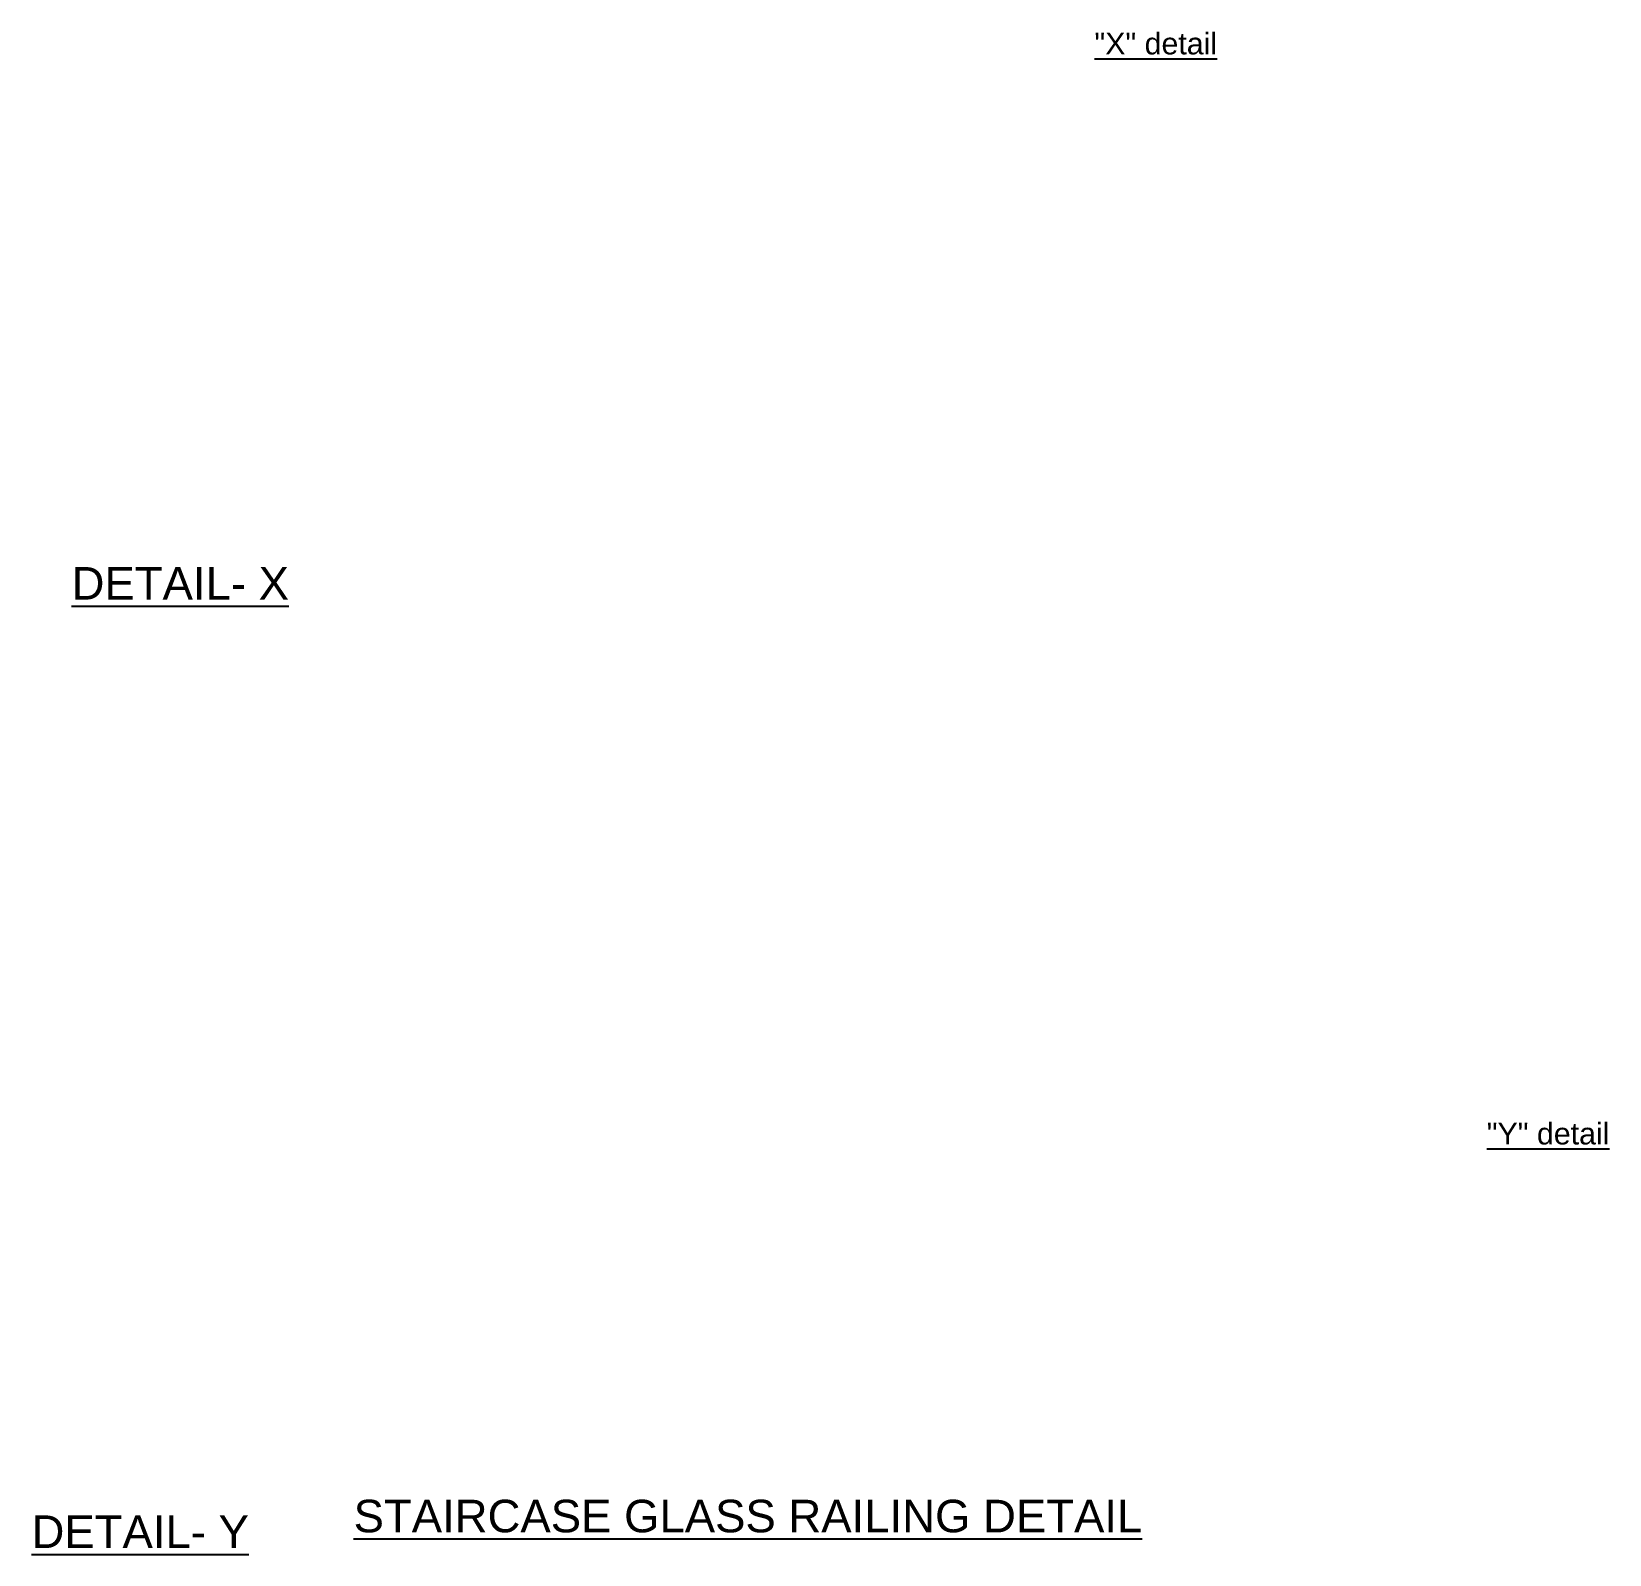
# Paper-space layout 'Layout1' of a CAD drawing. Header units: millimetres. Extents: x 348 to 1395, y 318 to 354.
# Drawn here: x 1366.19 to 1395.26, y 318.95 to 347.01 of the extents above.
import ezdxf

# ---------------------------------------------------------------- set-up
doc = ezdxf.new("R2010")
doc.units = ezdxf.units.MM
doc.header["$MEASUREMENT"] = 0
doc.layers.add('TEXTS', color=2, linetype='Continuous')
doc.styles.add('ROMANS', font='romans.shx', dxfattribs={"height": 130})

psp = doc.layouts.get("Layout1")

# ---------------------------------------------------------------- texts
at = {"layer": 'TEXTS', "lineweight": -3, "width": 1013.30854, "attachment_point": 3, "style": 'ROMANS'}
for s, insert, char_height in [('{\\fArial|b0|i0|c0|p34;\\L\\C5; "X" detail}', (1388.028, 346.989), 0.4), ('{\\fArial|b0|i0|c0|p34;\\L\\C5;DETAIL- X}', (1370.928, 337.142), 0.6), ('{\\fArial|b0|i0|c0|p34;\\L\\C5; "Y" detail}', (1395.256, 326.901), 0.4), ('{\\fArial|b0|i0|c0|p34;\\L\\C5;STAIRCASE GLASS RAILING DETAIL}', (1386.65, 319.953), 0.6), ('{\\fArial|b0|i0|c0|p34;\\L\\C5;DETAIL- Y}', (1370.19, 319.665), 0.6)]:
    psp.add_mtext(s, dxfattribs=dict(at, insert=insert, char_height=char_height))

doc.saveas('drawing.dxf')
